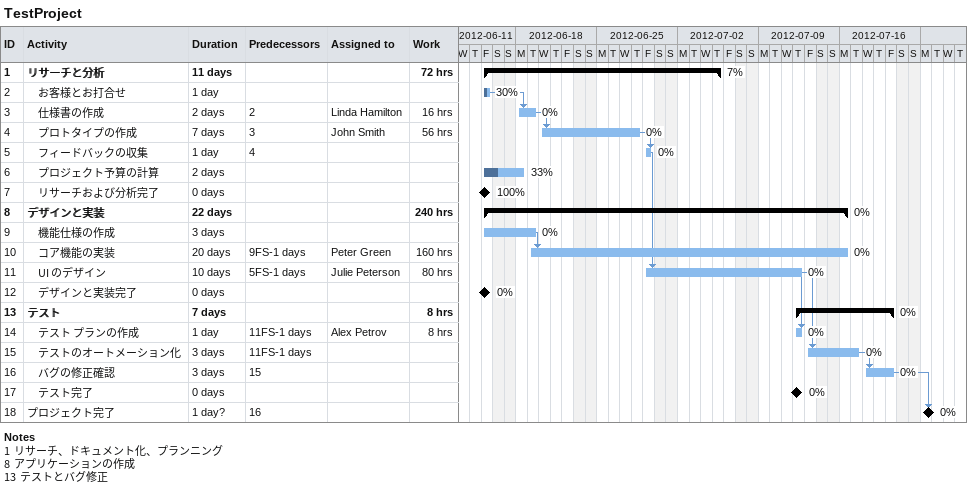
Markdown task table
TestProject

| ID | Level | Task | Duration | Start | Finish | Predecessors | Resources | % complete | Work (h) |
|---|---|---|---|---|---|---|---|---|---|
| 1 | 1 | **リサーチと分析** | 11d | 2012-06-15 | 2012-07-05 |  |  | 7 | 72 |
| 2 | 2 | お客様とお打合せ | 1d | 2012-06-15 | 2012-06-15 |  |  | 30 |  |
| 3 | 2 | 仕様書の作成 | 2d | 2012-06-18 | 2012-06-19 | 2 | Linda Hamilton | 0 | 16 |
| 4 | 2 | プロトタイプの作成 | 7d | 2012-06-20 | 2012-06-28 | 3 | John Smith | 0 | 56 |
| 5 | 2 | フィードバックの収集 | 1d | 2012-06-29 | 2012-06-29 | 4 |  | 0 |  |
| 6 | 2 | プロジェクト予算の計算 | 2d | 2012-06-15 | 2012-06-18 |  |  | 33 |  |
| 7 | 2 | リサーチおよび分析完了 | 0d | 2012-06-15 | 2012-06-15 |  |  | 100 |  |
| 8 | 1 | **デザインと実装** | 22d | 2012-06-15 | 2012-07-16 |  |  | 0 | 240 |
| 9 | 2 | 機能仕様の作成 | 3d | 2012-06-15 | 2012-06-19 |  |  | 0 |  |
| 10 | 2 | コア機能の実装 | 20d | 2012-06-19 | 2012-07-16 | 9FS-1d | Peter Green | 0 | 160 |
| 11 | 2 | UI のデザイン | 10d | 2012-06-29 | 2012-07-12 | 5FS-1d | Julie Peterson | 0 | 80 |
| 12 | 2 | デザインと実装完了 | 0d | 2012-06-15 | 2012-06-15 |  |  | 0 |  |
| 13 | 1 | **テスト** | 7d | 2012-07-12 | 2012-07-20 |  |  | 0 | 8 |
| 14 | 2 | テスト プランの作成 | 1d | 2012-07-12 | 2012-07-12 | 11FS-1d | Alex Petrov | 0 | 8 |
| 15 | 2 | テストのオートメーション化 | 3d | 2012-07-13 | 2012-07-17 | 11FS-1d |  | 0 |  |
| 16 | 2 | バグの修正確認 | 3d | 2012-07-18 | 2012-07-20 | 15 |  | 0 |  |
| 17 | 2 | テスト完了 | 0d | 2012-07-12 | 2012-07-12 |  |  | 0 |  |
| 18 | 1 | プロジェクト完了 | 1d? | 2012-07-23 | 2012-07-23 | 16 |  | 0 |  |

Notes
- 1: リサーチ、ドキュメント化、プランニング
- 8: アプリケーションの作成
- 13: テストとバグ修正
